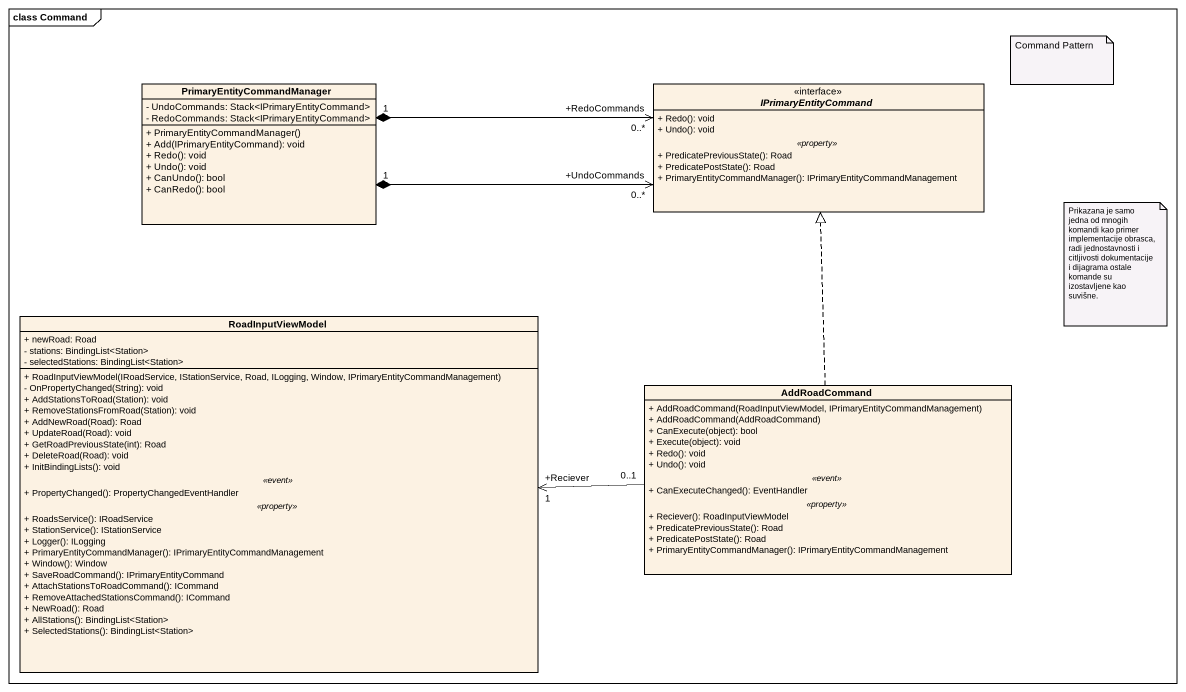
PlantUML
@startuml
mainframe class Command
hide circle
hide empty members
skinparam classAttributeIconSize 0
class PrimaryEntityCommandManager {
  - UndoCommands: Stack<IPrimaryEntityCommand>
  - RedoCommands: Stack<IPrimaryEntityCommand>
  + PrimaryEntityCommandManager()
  + Add(IPrimaryEntityCommand): void
  + Redo(): void
  + Undo(): void
  + CanUndo(): bool
  + CanRedo(): bool
}
interface IPrimaryEntityCommand {
  + Redo(): void
  + Undo(): void
  .. <<property>> ..
  + PredicatePreviousState(): Road
  + PredicatePostState(): Road
  + PrimaryEntityCommandManager(): IPrimaryEntityCommandManagement
}
class RoadInputViewModel {
  + newRoad: Road
  - stations: BindingList<Station>
  - selectedStations: BindingList<Station>
  --
  + RoadInputViewModel(IRoadService, IStationService, Road, ILogging, Window, IPrimaryEntityCommandManagement)
  - OnPropertyChanged(String): void
  + AddStationsToRoad(Station): void
  + RemoveStationsFromRoad(Station): void
  + AddNewRoad(Road): Road
  + UpdateRoad(Road): void
  + GetRoadPreviousState(int): Road
  + DeleteRoad(Road): void
  + InitBindingLists(): void
  .. <<event>> ..
  + PropertyChanged(): PropertyChangedEventHandler
  .. <<property>> ..
  + RoadsService(): IRoadService
  + StationService(): IStationService
  + Logger(): ILogging
  + PrimaryEntityCommandManager(): IPrimaryEntityCommandManagement
  + Window(): Window
  + SaveRoadCommand(): IPrimaryEntityCommand
  + AttachStationsToRoadCommand(): ICommand
  + RemoveAttachedStationsCommand(): ICommand
  + NewRoad(): Road
  + AllStations(): BindingList<Station>
  + SelectedStations(): BindingList<Station>
}
class AddRoadCommand {
  + AddRoadCommand(RoadInputViewModel, IPrimaryEntityCommandManagement)
  + AddRoadCommand(AddRoadCommand)
  + CanExecute(object): bool
  + Execute(object): void
  + Redo(): void
  + Undo(): void
  .. <<event>> ..
  + CanExecuteChanged(): EventHandler
  .. <<property>> ..
  + Reciever(): RoadInputViewModel
  + PredicatePreviousState(): Road
  + PredicatePostState(): Road
  + PrimaryEntityCommandManager(): IPrimaryEntityCommandManagement
}
IPrimaryEntityCommand "+RedoCommands\n0..*" <-left-* "1" PrimaryEntityCommandManager
IPrimaryEntityCommand "+UndoCommands\n0..*" <-left-* "1" PrimaryEntityCommandManager
AddRoadCommand .up.|> IPrimaryEntityCommand
AddRoadCommand "0..1" -left-> "+Reciever\n1" RoadInputViewModel
note as N1
  Command Pattern
end note
note as N2
  Prikazana je samo jedna od mnogih komandi kao primer implementacije obrasca, radi jednostavnosti i citljivosti dokumentacije i dijagrama ostale komande su izostavljene kao suvišne.
end note
@enduml
